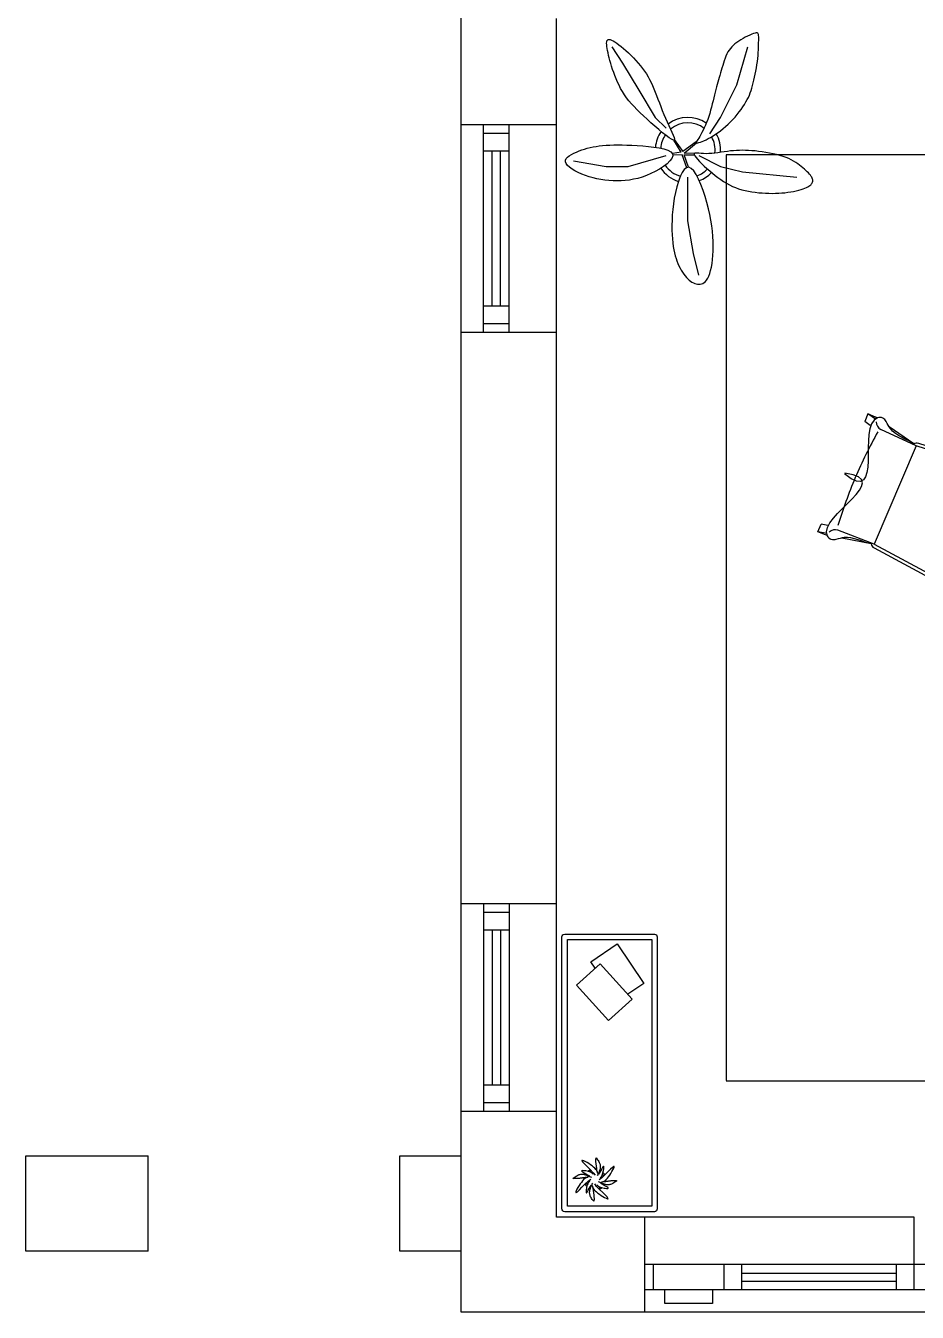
# Model space of a CAD drawing. Header units: millimetres. Extents: x -5841 to 140562, y 1006 to 102310.
# Drawn here: x 7864 to 11140, y 9029 to 13758 of the extents above; entities that cross this region are included whole.
import ezdxf

# ---------------------------------------------------------------- set-up
doc = ezdxf.new("R2010")
doc.units = ezdxf.units.MM
doc.header["$LTSCALE"] = 10
doc.linetypes.add('DASHED2', pattern=[0.375, 0.25, -0.125])
doc.layers.add('40 - Detail Outline', color=142, linetype='Continuous')
doc.layers.add('CONCEPT HOUSE', color=7, linetype='Continuous')
doc.styles.add('ATTR', font='romans.shx', dxfattribs={"width": 0.8, "height": 1.735066})

msp = doc.modelspace()

# ---------------------------------------------------------------- linework, layer by layer
at = {"layer": '40 - Detail Outline', "color": 140, "linetype": 'Continuous', "transparency": 33554585}
for p, q in [((10017.1, 13681.1), (10057.1, 13621.1)), ((10477.1, 13541.1), (10517.1, 13681.1)), ((10057.1, 13621.1), (10117.1, 13521.1)), ((10417.1, 13421.1), (10477.1, 13541.1)), ((10117.1, 13521.1), (10177.1, 13421.1)), ((10177.1, 13421.1), (10217.1, 13381.1)), ((10377.1, 13361.1), (10417.1, 13421.1)), ((10244.3, 13337.6), (10271.6, 13292.9)), ((10279.1, 13295.8), (10248.1, 13339.8)), ((10272.5, 13292.9), (10240.5, 13288.5)), ((10328, 13331), (10278.1, 13295.8)), ((10282.8, 13289.9), (10328.9, 13327.4)), ((10320.5, 13288.5), (10282.8, 13289.9)), ((9877.1, 13261.1), (9997.1, 13241.1)), ((9997.1, 13241.1), (10077.1, 13241.1)), ((10077.1, 13241.1), (10217.1, 13281.1)), ((10277.2, 13283.3), (10241.5, 13282.6)), ((10293.2, 13236.4), (10276.3, 13283.3)), ((10298.8, 13237.9), (10283.8, 13284.1)), ((10283.8, 13284.1), (10319.5, 13283.3)), ((10337.1, 13281.1), (10417.1, 13241.1)), ((10417.1, 13241.1), (10497.1, 13221.1)), ((10297.1, 13041.1), (10297.1, 13201.1)), ((10497.1, 13221.1), (10697.1, 13201.1)), ((10317.1, 12921.1), (10297.1, 13041.1)), ((10337.1, 12841.1), (10317.1, 12921.1))]:
    msp.add_line(p, q, dxfattribs=at)
for points in [[(10380.4, 13347.8), (10389.3, 13353.1), (10398.4, 13359), (10407.7, 13365.4), (10417.1, 13372.4), (10426.4, 13379.8), (10435.7, 13387.6), (10444.9, 13395.9), (10453.7, 13404.5), (10462.3, 13413.3), (10470.6, 13422.5), (10478.4, 13431.8), (10485.8, 13441.1), (10492.8, 13450.5), (10499.2, 13459.8), (10505.1, 13468.9), (10510.4, 13477.8), (10515.1, 13486.4), (10519.3, 13494.8), (10523, 13503.2), (10526.2, 13511.5), (10529.2, 13520.1), (10532, 13528.9), (10534.6, 13538.1), (10537.1, 13547.8), (10539.6, 13558.1), (10542, 13568.9), (10544.4, 13580.1), (10546.7, 13591.5), (10548.8, 13603.2), (10550.7, 13614.8), (10552.3, 13626.4), (10553.7, 13637.8), (10554.8, 13648.9), (10555.7, 13659.6), (10556.3, 13669.8), (10556.7, 13679.5), (10556.9, 13688.5), (10557, 13696.9), (10557.1, 13704.4), (10557.1, 13711.1), (10557.1, 13716.9), (10556.9, 13721.7), (10556.4, 13725.7), (10555.4, 13728.6), (10553.8, 13730.7), (10551.5, 13731.7), (10548.1, 13731.9), (10543.7, 13731.1), (10538.2, 13729.4), (10531.6, 13726.9), (10524.2, 13723.7), (10516.2, 13719.9), (10508, 13715.6), (10499.7, 13711), (10491.5, 13706.1), (10483.7, 13701.1), (10476.6, 13696.1), (10469.9, 13691), (10463.9, 13685.8), (10458.3, 13680.3), (10453.2, 13674.5), (10448.6, 13668.3), (10444.3, 13661.7), (10440.4, 13654.5), (10436.8, 13646.7), (10433.5, 13638.4), (10430.4, 13629.7), (10427.5, 13620.7), (10424.8, 13611.6), (10422.1, 13602.4), (10419.6, 13593.3), (10417.1, 13584.5), (10414.6, 13575.8), (10412.1, 13567.4), (10409.6, 13559.1), (10407.1, 13550.7), (10404.6, 13542.2), (10402.1, 13533.4), (10399.6, 13524.2), (10397.1, 13514.5), (10394.6, 13504.2), (10392, 13493.4), (10389.4, 13482.2), (10386.7, 13470.7), (10383.8, 13459.1), (10380.7, 13447.4), (10377.3, 13435.8), (10373.7, 13424.5), (10369.9, 13413.4), (10365.7, 13402.7), (10361.4, 13392.5), (10357.1, 13382.8), (10352.7, 13373.7), (10348.4, 13365.4), (10344.3, 13357.8), (10340.4, 13351.1), (10336.8, 13345.3), (10333.7, 13340.4), (10331.1, 13336.4), (10329.2, 13333.2), (10328, 13330.8), (10327.8, 13329.1), (10328.5, 13328.1), (10330.4, 13327.8), (10333.5, 13328.1), (10337.8, 13329), (10343, 13330.6), (10349.2, 13332.8), (10356.1, 13335.6), (10363.7, 13339), (10371.8, 13343.1)], [(10147.1, 13414.5), (10133.8, 13426.7), (10121.4, 13438.4), (10109.9, 13449.7), (10099.2, 13460.7), (10089.2, 13471.6), (10080, 13482.4), (10071.6, 13493.3), (10063.7, 13504.5), (10056.6, 13515.8), (10049.9, 13527.5), (10043.9, 13539.3), (10038.3, 13551.1), (10033.2, 13563), (10028.6, 13574.8), (10024.3, 13586.4), (10020.4, 13597.8), (10016.8, 13608.9), (10013.5, 13619.6), (10010.6, 13630), (10007.9, 13639.9), (10005.6, 13649.3), (10003.5, 13658.3), (10001.8, 13666.7), (10000.4, 13674.5), (9999.3, 13681.6), (9998.6, 13688.1), (9998.4, 13693.8), (9998.7, 13698.6), (9999.7, 13702.5), (10001.4, 13705.4), (10003.8, 13707.2), (10007.1, 13707.8), (10011.3, 13707.2), (10016.4, 13705.4), (10022.2, 13702.5), (10028.7, 13698.6), (10035.9, 13693.8), (10043.6, 13688.1), (10051.8, 13681.6), (10060.4, 13674.5), (10069.3, 13666.7), (10078.4, 13658.3), (10087.5, 13649.5), (10096.7, 13640.3), (10105.6, 13630.8), (10114.3, 13621), (10122.6, 13611.1), (10130.4, 13601.1), (10137.6, 13591.1), (10144.3, 13581), (10150.5, 13570.8), (10156.2, 13560.3), (10161.7, 13549.5), (10167, 13538.3), (10172.1, 13526.7), (10177.1, 13514.5), (10182.1, 13501.7), (10187.1, 13488.4), (10192.3, 13474.7), (10197.5, 13460.7), (10202.9, 13446.6), (10208.5, 13432.4), (10214.3, 13418.3), (10220.4, 13404.5), (10226.7, 13390.9), (10233, 13378.1), (10238.6, 13366.4), (10243.3, 13356.1), (10246.6, 13347.8), (10248.1, 13341.6), (10247.3, 13338.2), (10243.7, 13337.8), (10237.3, 13340.7), (10228.2, 13346.5), (10217, 13354.7), (10204.2, 13364.9), (10190.3, 13376.4), (10175.8, 13388.9), (10161.2, 13401.7)], [(10160.4, 13214.5), (10144.3, 13207.6), (10128.5, 13201.9), (10112.9, 13197.2), (10097.5, 13193.6), (10082.3, 13191), (10067.1, 13189.1), (10052.1, 13188.1), (10037.1, 13187.8), (10022.1, 13188.1), (10007.1, 13189), (9992.3, 13190.6), (9977.5, 13192.8), (9962.9, 13195.6), (9948.5, 13199), (9934.3, 13203.1), (9920.4, 13207.8), (9906.9, 13213.1), (9894, 13218.9), (9882, 13225.1), (9871.2, 13231.5), (9862.1, 13238.2), (9854.8, 13244.8), (9849.7, 13251.4), (9847.1, 13257.8), (9847.2, 13263.9), (9849.7, 13269.7), (9854.4, 13275.1), (9860.8, 13280.3), (9868.7, 13285.1), (9877.5, 13289.7), (9887.1, 13293.9), (9897.1, 13297.8), (9907.1, 13301.4), (9917.2, 13304.7), (9927.4, 13307.6), (9937.9, 13310.3), (9948.7, 13312.6), (9959.9, 13314.7), (9971.5, 13316.4), (9983.7, 13317.8), (9996.6, 13318.9), (10010.1, 13319.7), (10024.4, 13320.1), (10039.6, 13320.3), (10055.7, 13320.1), (10072.8, 13319.7), (10091, 13318.9), (10110.4, 13317.8), (10130.9, 13316.4), (10151.8, 13314.5), (10172.3, 13312.1), (10191.7, 13309), (10208.9, 13305.2), (10223.4, 13300.4), (10234.1, 13294.7), (10240.4, 13287.8), (10241.6, 13279.7), (10238.2, 13270.7), (10230.9, 13261.1), (10220.4, 13251.1), (10207.4, 13241.2), (10192.6, 13231.5), (10176.7, 13222.5)], [(10377.1, 13224.5), (10387.1, 13215.9), (10397.1, 13207.6), (10407.3, 13199.8), (10417.5, 13192.4), (10427.9, 13185.4), (10438.5, 13179), (10449.3, 13173.1), (10460.4, 13167.8), (10471.8, 13163.1), (10483.5, 13159), (10495.4, 13155.4), (10507.5, 13152.4), (10519.8, 13149.8), (10532.1, 13147.6), (10544.6, 13145.9), (10557.1, 13144.5), (10569.6, 13143.4), (10582, 13142.6), (10594.4, 13142.1), (10606.7, 13142), (10618.8, 13142.1), (10630.7, 13142.6), (10642.3, 13143.4), (10653.7, 13144.5), (10664.8, 13145.9), (10675.5, 13147.5), (10685.7, 13149.4), (10695.4, 13151.5), (10704.5, 13153.8), (10712.8, 13156.2), (10720.4, 13158.6), (10727.1, 13161.1), (10732.9, 13163.6), (10737.8, 13166.1), (10742, 13168.6), (10745.4, 13171.1), (10748.2, 13173.6), (10750.5, 13176.1), (10752.3, 13178.6), (10753.7, 13181.1), (10754.8, 13183.6), (10755.6, 13186.2), (10755.9, 13188.8), (10755.8, 13191.5), (10755.3, 13194.4), (10754.2, 13197.5), (10752.6, 13200.9), (10750.4, 13204.5), (10747.6, 13208.4), (10744.2, 13212.5), (10740.3, 13216.9), (10735.8, 13221.5), (10730.9, 13226.3), (10725.6, 13231.2), (10719.8, 13236.1), (10713.7, 13241.1), (10707.3, 13246.1), (10700.5, 13251.1), (10693.2, 13255.9), (10685.4, 13260.7), (10677, 13265.3), (10667.8, 13269.7), (10657.9, 13273.9), (10647.1, 13277.8), (10635.4, 13281.4), (10623, 13284.7), (10610, 13287.6), (10596.7, 13290.3), (10583.2, 13292.6), (10569.7, 13294.7), (10556.5, 13296.4), (10543.7, 13297.8), (10531.5, 13298.9), (10519.8, 13299.7), (10508.5, 13300.1), (10497.5, 13300.3), (10486.6, 13300.1), (10475.8, 13299.7), (10464.9, 13298.9), (10453.7, 13297.8), (10442.4, 13296.4), (10430.8, 13294.8), (10419.1, 13293.2), (10407.5, 13291.5), (10396, 13290.1), (10384.8, 13288.9), (10374, 13288.1), (10363.7, 13287.8), (10354.1, 13288.1), (10345.3, 13288.7), (10337.4, 13289.4), (10330.8, 13289.9), (10325.6, 13289.9), (10322, 13289.2), (10320.2, 13287.5), (10320.4, 13284.5), (10322.7, 13280), (10326.9, 13274.1), (10332.8, 13267.2), (10340, 13259.5), (10348.3, 13251.1), (10357.4, 13242.3), (10367.1, 13233.3)], [(10247.1, 13124.5), (10243.8, 13103.4), (10241.4, 13082.7), (10239.7, 13062.6), (10238.7, 13043.2), (10238.4, 13024.6), (10238.6, 13006.8), (10239.3, 12990.1), (10240.4, 12974.5), (10241.8, 12960.1), (10243.5, 12946.8), (10245.6, 12934.6), (10247.9, 12923.2), (10250.6, 12912.6), (10253.5, 12902.7), (10256.8, 12893.4), (10260.4, 12884.5), (10264.3, 12875.9), (10268.5, 12867.6), (10272.9, 12859.8), (10277.5, 12852.4), (10282.3, 12845.4), (10287.1, 12839), (10292.1, 12833.1), (10297.1, 12827.8), (10302.1, 12823.1), (10307.1, 12819), (10312.1, 12815.6), (10317.1, 12812.8), (10322.1, 12810.6), (10327.1, 12809), (10332.1, 12808.1), (10337.1, 12807.8), (10342.1, 12808.1), (10347, 12809.2), (10351.9, 12811.1), (10356.7, 12814), (10361.3, 12818), (10365.7, 12823.3), (10369.8, 12829.8), (10373.7, 12837.8), (10377.3, 12847.3), (10380.6, 12858.3), (10383.4, 12870.5), (10385.8, 12884), (10387.8, 12898.6), (10389.2, 12914.2), (10390.1, 12930.6), (10390.4, 12947.8), (10390.1, 12965.6), (10389.1, 12984), (10387.4, 13003.1), (10385, 13022.8), (10381.8, 13043.1), (10377.8, 13064), (10372.9, 13085.6), (10367.1, 13107.8), (10360.4, 13130.5), (10352.9, 13152.9), (10344.8, 13174.4), (10336.2, 13194), (10327.4, 13211), (10318.3, 13224.5), (10309.3, 13233.7), (10300.4, 13237.8), (10291.8, 13236.2), (10283.6, 13229.5), (10275.9, 13218.3), (10268.7, 13203.6), (10262.2, 13186.1), (10256.4, 13166.5), (10251.3, 13145.7)]]:
    msp.add_lwpolyline(points, close=True, dxfattribs=at)
for radius, start, end in [(120, 55.816, 127.097), (100, 53.0276, 129.4037), (120, 145.4621, 175.1348), (100, 146.1561, 175.8565), (100, 353.9554, 29.0217), (120, 356.0481, 29.6067), (100, 213.3061, 254.633), (120, 213.8022, 253.3846), (100, 289.7262, 316.28), (120, 290.5744, 316.3792)]:
    msp.add_arc((10297.1, 13301.1), radius, start, end, dxfattribs=at)
at = {"layer": 'CONCEPT HOUSE', "color": 140, "ltscale": 10}
for p, q in [((9813.8, 9379.3), (9813.8, 13784.3)), ((9463.8, 13394.8), (9813.8, 13394.8)), ((9545.8, 12631.8), (9545.8, 13394.8)), ((9639.8, 12631.8), (9639.8, 13394.8)), ((9545.8, 13362.8), (9639.8, 13362.8)), ((9545.8, 13297.8), (9639.8, 13297.8)), ((9577.8, 12728.8), (9577.8, 13297.8)), ((9607.8, 12728.8), (9607.8, 13297.8)), ((9545.8, 12728.8), (9639.8, 12728.8)), ((9463.8, 12631.8), (9813.8, 12631.8)), ((9545.8, 12663.8), (9639.8, 12663.8)), ((9463.8, 10531.8), (9813.8, 10531.8)), ((9545.8, 10531.8), (9545.8, 9768.8)), ((9545.8, 10499.8), (9639.8, 10499.8)), ((9639.8, 10531.8), (9639.8, 9768.8)), ((9545.8, 10434.8), (9639.8, 10434.8)), ((9577.8, 10434.8), (9577.8, 9865.8)), ((9607.8, 10434.8), (9607.8, 9865.8)), ((9545.8, 9865.8), (9639.8, 9865.8)), ((9545.8, 9800.8), (9639.8, 9800.8)), ((9463.8, 9768.8), (9813.8, 9768.8)), ((7863.8, 9254.3), (7863.8, 9604.3)), ((7863.8, 9604.3), (8313.8, 9604.3)), ((8313.8, 9254.3), (8313.8, 9604.3)), ((9238.8, 9254.3), (9238.8, 9604.3)), ((9238.8, 9604.3), (9463.8, 9604.3)), ((11128.8, 9379.3), (9813.8, 9379.3)), ((10138.8, 9029.3), (10138.8, 9379.3)), ((11128.8, 9111.3), (11128.8, 9379.3)), ((8313.8, 9254.3), (7863.8, 9254.3)), ((9463.8, 9254.3), (9238.8, 9254.3)), ((10170.8, 9111.3), (10170.8, 9205.3)), ((10429.8, 9111.3), (10429.8, 9205.3)), ((10494.8, 9111.3), (10494.8, 9205.3)), ((11063.8, 9111.3), (11063.8, 9205.3)), ((10494.8, 9173.3), (11063.8, 9173.3)), ((10494.8, 9143.3), (11063.8, 9143.3))]:
    msp.add_line(p, q, dxfattribs=at)
at = {"layer": 'CONCEPT HOUSE', "color": 140, "ltscale": 10, "transparency": 33554585}
for p, q in [((10967.4, 12289.1), (10946.8, 12303.7)), ((10986.8, 12311.6), (10958.7, 12331.6)), ((10992.6, 12315.5), (10986.5, 12319.8)), ((11135.3, 12213.7), (11005.5, 12273.8)), ((11126.9, 12221.3), (11036.2, 12284.2)), ((10811.1, 11921.4), (10786.3, 11926)), ((10808.4, 11891.8), (10774.5, 11898.2)), ((10809.6, 11885), (10802.3, 11886.3)), ((10982, 11852.8), (10848.6, 11904.6)), ((10970.6, 11853.6), (10862.4, 11875.2)), ((9907.5, 9587.7), (9907.6, 9585.7)), ((9910, 9587.7), (9907.5, 9587.7)), ((9907.6, 9585.7), (9910.8, 9581.3)), ((9914.4, 9586.1), (9910, 9587.7)), ((9910.8, 9581.3), (9917.3, 9574.4)), ((9920, 9583.2), (9914.4, 9586.1)), ((9917.3, 9574.4), (9926.8, 9565)), ((9926.4, 9579.7), (9920, 9583.2)), ((9932.9, 9575.7), (9926.4, 9579.7)), ((9926.8, 9565), (9938.2, 9553.9)), ((9939.2, 9571.5), (9932.9, 9575.7)), ((9938.2, 9553.9), (9949.3, 9542.4)), ((9945.1, 9567.2), (9939.2, 9571.5)), ((9950.4, 9563.1), (9945.1, 9567.2)), ((9955.1, 9558.9), (9950.4, 9563.1)), ((9959, 9554.6), (9955.1, 9558.9)), ((9958.9, 9589.1), (9959, 9591.3)), ((9958.9, 9586.8), (9958.9, 9589.1)), ((9958.9, 9584.4), (9958.9, 9586.8)), ((9959.1, 9582), (9958.9, 9584.4)), ((9959, 9591.3), (9959.1, 9593.5)), ((9962.1, 9550.1), (9959, 9554.6)), ((9959.1, 9593.5), (9959.4, 9595.5)), ((9959.3, 9579.4), (9959.1, 9582)), ((9959.5, 9576.8), (9959.3, 9579.4)), ((9959.4, 9595.5), (9959.7, 9597.4)), ((9959.8, 9574.2), (9959.5, 9576.8)), ((9959.7, 9597.4), (9962.7, 9593.7)), ((9960.2, 9571.4), (9959.8, 9574.2)), ((9960.6, 9568.6), (9960.2, 9571.4)), ((9961, 9565.8), (9960.6, 9568.6)), ((9961.4, 9562.9), (9961, 9565.8)), ((9961.8, 9559.9), (9961.4, 9562.9)), ((9962.2, 9556.9), (9961.8, 9559.9)), ((9962.6, 9553.8), (9962.2, 9556.9)), ((9962.9, 9550.6), (9962.6, 9553.8)), ((9962.7, 9593.7), (9965.3, 9590.1)), ((9965.3, 9590.1), (9967.7, 9586.7)), ((9967.7, 9586.7), (9969.7, 9583.5)), ((9969.7, 9583.5), (9971.3, 9580.4)), ((9971.3, 9580.4), (9972.7, 9577.5)), ((9973.1, 9552.5), (9972.3, 9550.3)), ((9972.7, 9577.5), (9973.7, 9574.8)), ((9973.7, 9554.4), (9973.1, 9552.5)), ((9973.7, 9574.8), (9974.3, 9572.2)), ((9974.3, 9556.5), (9973.7, 9554.4)), ((9974.3, 9572.2), (9974.7, 9569.8)), ((9974.6, 9558.6), (9974.3, 9556.5)), ((9974.9, 9560.7), (9974.6, 9558.6)), ((9974.7, 9569.8), (9975, 9567.5)), ((9975.1, 9562.9), (9974.9, 9560.7)), ((9975, 9567.5), (9975.1, 9565.1)), ((9975.1, 9565.1), (9975.1, 9562.9)), ((9980.2, 9556.6), (9976.9, 9550.7)), ((9982.9, 9561.2), (9980.2, 9556.6)), ((9985, 9564.4), (9982.9, 9561.2)), ((9986.5, 9566.1), (9985, 9564.4)), ((9987.5, 9566.3), (9986.5, 9566.1)), ((9986.9, 9550.9), (9987.6, 9555.4)), ((9988, 9565.1), (9987.5, 9566.3)), ((9987.6, 9555.4), (9988.1, 9559.5)), ((9988.2, 9562.8), (9988, 9565.1)), ((9988.1, 9559.5), (9988.2, 9562.8)), ((10012.6, 9555.4), (10003.2, 9546)), ((10012.6, 9555.4), (10003.2, 9546)), ((10019.5, 9561.9), (10012.6, 9555.4)), ((10019.5, 9561.9), (10012.6, 9555.4)), ((10017.9, 9546.4), (10021.5, 9552.7)), ((10017.9, 9546.4), (10021.5, 9552.7)), ((10023.9, 9565.1), (10019.5, 9561.9)), ((10023.9, 9565.1), (10019.5, 9561.9)), ((10021.5, 9552.7), (10024.3, 9558.4)), ((10021.5, 9552.7), (10024.3, 9558.4)), ((10026, 9565.2), (10023.9, 9565.1)), ((10026, 9565.2), (10023.9, 9565.1)), ((10024.3, 9558.4), (10025.9, 9562.8)), ((10024.3, 9558.4), (10025.9, 9562.8)), ((10025.9, 9562.8), (10026, 9565.2)), ((10025.9, 9562.8), (10026, 9565.2)), ((9874.8, 9521.3), (9882.6, 9527.1)), ((9881.4, 9520.7), (9874.8, 9521.3)), ((9883.7, 9520.7), (9881.4, 9520.7)), ((9882.6, 9527.1), (9886.1, 9529.4)), ((9886, 9520.6), (9883.7, 9520.7)), ((9888.3, 9520.7), (9886, 9520.6)), ((9886.1, 9529.4), (9889.3, 9531.4)), ((9890.8, 9520.8), (9888.3, 9520.7)), ((9889.3, 9531.4), (9892.4, 9533.1)), ((9893.3, 9521), (9890.8, 9520.8)), ((9892.4, 9533.1), (9895.2, 9534.4)), ((9895.9, 9521.3), (9893.3, 9521)), ((9895.2, 9534.4), (9898, 9535.4)), ((9898.6, 9521.6), (9895.9, 9521.3)), ((9898, 9535.4), (9900.5, 9536.1)), ((9901.3, 9521.9), (9898.6, 9521.6)), ((9900.5, 9536.1), (9903, 9536.5)), ((9904.1, 9522.3), (9901.3, 9521.9)), ((9905.5, 9506.9), (9901.3, 9501)), ((9905.5, 9506.9), (9901.3, 9501)), ((9903, 9536.5), (9905.3, 9536.7)), ((9907, 9522.7), (9904.1, 9522.3)), ((9905.3, 9536.7), (9907.6, 9536.8)), ((9909.7, 9512.2), (9905.5, 9506.9)), ((9909.7, 9512.2), (9905.5, 9506.9)), ((9907.6, 9549.8), (9906.5, 9549.3)), ((9906.5, 9549.3), (9906.7, 9548.2)), ((9906.7, 9548.2), (9908.3, 9546.7)), ((9909.9, 9523.2), (9907, 9522.7)), ((9910, 9550), (9907.6, 9549.8)), ((9907.6, 9536.8), (9909.9, 9536.8)), ((9908.3, 9546.7), (9911.5, 9544.6)), ((9913.9, 9516.8), (9909.7, 9512.2)), ((9913.9, 9516.8), (9909.7, 9512.2)), ((9909.9, 9536.8), (9912.1, 9536.7)), ((9912.9, 9523.6), (9909.9, 9523.2)), ((9913.3, 9549.8), (9910, 9550)), ((9911.5, 9544.6), (9916.2, 9542)), ((9912.1, 9536.7), (9914.2, 9536.4)), ((9915.9, 9524), (9912.9, 9523.6)), ((9917.3, 9549.4), (9913.3, 9549.8)), ((9918.1, 9520.8), (9913.9, 9516.8)), ((9918.1, 9520.8), (9913.9, 9516.8)), ((9914.2, 9536.4), (9916.3, 9536)), ((9919, 9524.4), (9915.9, 9524)), ((9916.2, 9542), (9922, 9538.7)), ((9916.3, 9536), (9918.3, 9535.5)), ((9921.8, 9548.7), (9917.3, 9549.4)), ((9922.6, 9523.9), (9918.1, 9520.8)), ((9922.6, 9523.9), (9918.1, 9520.8)), ((9918.3, 9535.5), (9920.3, 9534.8)), ((9918.9, 9500), (9930.4, 9511.1)), ((9918.9, 9500), (9930.4, 9511.1)), ((9922.2, 9524.7), (9919, 9524.4)), ((9920.3, 9534.8), (9922.4, 9534.1)), ((9926.5, 9547.8), (9921.8, 9548.7)), ((9922, 9538.7), (9928.7, 9534.9)), ((9925.4, 9525), (9922.2, 9524.7)), ((9922.4, 9534.1), (9924.7, 9533.2)), ((9927.5, 9526.2), (9922.6, 9523.9)), ((9927.5, 9526.2), (9922.6, 9523.9)), ((9924.7, 9533.2), (9927.2, 9532.2)), ((9928.8, 9525.2), (9925.4, 9525)), ((9931.2, 9546.7), (9926.5, 9547.8)), ((9927.2, 9532.2), (9929.9, 9531.1)), ((9933, 9527.6), (9927.5, 9526.2)), ((9933, 9527.6), (9927.5, 9526.2)), ((9928.7, 9534.9), (9935.6, 9530.7)), ((9929.9, 9531.1), (9932.7, 9529.9)), ((9930.4, 9511.1), (9940, 9518.2)), ((9930.4, 9511.1), (9940, 9518.2)), ((9932.4, 9507.1), (9930.5, 9504.5)), ((9935.5, 9545.4), (9931.2, 9546.7)), ((9934.5, 9509.1), (9932.4, 9507.1)), ((9932.7, 9529.9), (9935.8, 9528.6)), ((9936.9, 9510.8), (9934.5, 9509.1)), ((9939.4, 9543.9), (9935.5, 9545.4)), ((9935.8, 9528.6), (9939, 9527.2)), ((9939, 9527.2), (9942.4, 9525.7)), ((9942.7, 9542.2), (9939.4, 9543.9)), ((9945.3, 9540.4), (9942.7, 9542.2)), ((9947.4, 9538.3), (9945.3, 9540.4)), ((9949, 9535.9), (9947.4, 9538.3)), ((9949.3, 9542.4), (9956.4, 9532.7)), ((9964.5, 9545.3), (9962.1, 9550.1)), ((9963.2, 9547.3), (9962.9, 9550.6)), ((9963.5, 9544), (9963.2, 9547.3)), ((9965.4, 9533.8), (9963.9, 9530.4)), ((9965.8, 9539.8), (9964.5, 9545.3)), ((9966.9, 9537), (9965.4, 9533.8)), ((9968.2, 9540), (9966.9, 9537)), ((9969.4, 9542.9), (9968.2, 9540)), ((9972, 9507.3), (9968.6, 9508.8)), ((9973.1, 9544), (9968.9, 9537.1)), ((9970.5, 9545.6), (9969.4, 9542.9)), ((9971.4, 9548), (9970.5, 9545.6)), ((9980.6, 9523.5), (9971, 9516.3)), ((9980.6, 9523.5), (9971, 9516.3)), ((9972.3, 9550.3), (9971.4, 9548)), ((9975.2, 9505.9), (9972, 9507.3)), ((9976.9, 9550.7), (9973.1, 9544)), ((9974.1, 9523.8), (9976.5, 9525.4)), ((9978.3, 9504.6), (9975.2, 9505.9)), ((9976.5, 9525.4), (9978.6, 9527.4)), ((9978, 9507), (9983.5, 9508.3)), ((9978, 9507), (9983.5, 9508.3)), ((9978.6, 9527.4), (9980.5, 9530.1)), ((9980.5, 9530.1), (9982.1, 9533.4)), ((9992.1, 9534.6), (9980.6, 9523.5)), ((9992.1, 9534.6), (9980.6, 9523.5)), ((9982.1, 9533.4), (9983.6, 9537.2)), ((9982.2, 9509.3), (9985.5, 9509.5)), ((9983.5, 9508.3), (9988.4, 9510.6)), ((9983.5, 9508.3), (9988.4, 9510.6)), ((9983.6, 9537.2), (9984.9, 9541.6)), ((9984.9, 9541.6), (9986, 9546.2)), ((9985.5, 9509.5), (9988.8, 9509.8)), ((9986, 9546.2), (9986.9, 9550.9)), ((9988.4, 9510.6), (9992.8, 9513.8)), ((9988.4, 9510.6), (9992.8, 9513.8)), ((9988.8, 9509.8), (9992, 9510.2)), ((9992, 9510.2), (9995.1, 9510.6)), ((10003.2, 9546), (9992.1, 9534.6)), ((10003.2, 9546), (9992.1, 9534.6)), ((9992.8, 9513.8), (9997.1, 9517.7)), ((9992.8, 9513.8), (9997.1, 9517.7)), ((9995.1, 9510.6), (9998.1, 9511)), ((9997.1, 9517.7), (10001.3, 9522.3)), ((9997.1, 9517.7), (10001.3, 9522.3)), ((9998.1, 9511), (10001.1, 9511.4)), ((10001.1, 9511.4), (10004, 9511.8)), ((10001.3, 9522.3), (10005.5, 9527.6)), ((10001.3, 9522.3), (10005.5, 9527.6)), ((10004, 9511.8), (10006.9, 9512.2)), ((10005.5, 9527.6), (10009.7, 9533.5)), ((10005.5, 9527.6), (10009.7, 9533.5)), ((10006.9, 9512.2), (10009.7, 9512.6)), ((10009.7, 9533.5), (10013.9, 9539.9)), ((10009.7, 9533.5), (10013.9, 9539.9)), ((10009.7, 9512.6), (10012.4, 9512.9)), ((10012.4, 9512.9), (10015, 9513.2)), ((10013.9, 9539.9), (10017.9, 9546.4)), ((10013.9, 9539.9), (10017.9, 9546.4)), ((10015, 9513.2), (10017.6, 9513.5)), ((10017.6, 9513.5), (10020.2, 9513.7)), ((10020.2, 9513.7), (10022.6, 9513.8)), ((10024.9, 9505.1), (10021.7, 9503.1)), ((10022.6, 9513.8), (10025, 9513.9)), ((10028.3, 9507.4), (10024.9, 9505.1)), ((10025, 9513.9), (10027.3, 9513.9)), ((10027.3, 9513.9), (10029.6, 9513.8)), ((10031.9, 9510.1), (10028.3, 9507.4)), ((10029.6, 9513.8), (10031.7, 9513.6)), ((10031.7, 9513.6), (10033.7, 9513.4)), ((10035.6, 9513), (10031.9, 9510.1)), ((10033.7, 9513.4), (10035.6, 9513)), ((9885.1, 9471.7), (9885, 9469.3)), ((9885.1, 9471.7), (9885, 9469.3)), ((9885, 9469.3), (9887, 9469.4)), ((9885, 9469.3), (9887, 9469.4)), ((9886.7, 9476.1), (9885.1, 9471.7)), ((9886.7, 9476.1), (9885.1, 9471.7)), ((9889.5, 9481.8), (9886.7, 9476.1)), ((9889.5, 9481.8), (9886.7, 9476.1)), ((9887, 9469.4), (9891.4, 9472.6)), ((9887, 9469.4), (9891.4, 9472.6)), ((9893.1, 9488.1), (9889.5, 9481.8)), ((9893.1, 9488.1), (9889.5, 9481.8)), ((9891.4, 9472.6), (9898.4, 9479.1)), ((9891.4, 9472.6), (9898.4, 9479.1)), ((9897.1, 9494.7), (9893.1, 9488.1)), ((9897.1, 9494.7), (9893.1, 9488.1)), ((9901.3, 9501), (9897.1, 9494.7)), ((9901.3, 9501), (9897.1, 9494.7)), ((9898.4, 9479.1), (9907.8, 9488.6)), ((9898.4, 9479.1), (9907.8, 9488.6)), ((9907.8, 9488.6), (9918.9, 9500)), ((9907.8, 9488.6), (9918.9, 9500)), ((9922.9, 9475.1), (9922.8, 9471.7)), ((9922.8, 9471.7), (9922.9, 9469.4)), ((9923.4, 9479.1), (9922.9, 9475.1)), ((9922.9, 9469.4), (9923.5, 9468.2)), ((9924.1, 9483.6), (9923.4, 9479.1)), ((9923.5, 9468.2), (9924.5, 9468.4)), ((9925, 9488.3), (9924.1, 9483.6)), ((9924.5, 9468.4), (9926, 9470.1)), ((9926.1, 9492.9), (9925, 9488.3)), ((9926, 9470.1), (9928.1, 9473.3)), ((9927.4, 9497.3), (9926.1, 9492.9)), ((9928.9, 9501.2), (9927.4, 9497.3)), ((9928.1, 9473.3), (9930.8, 9478)), ((9930.5, 9504.5), (9928.9, 9501.2)), ((9930.8, 9478), (9934.1, 9483.8)), ((9934.1, 9483.8), (9937.9, 9490.5)), ((9935.9, 9471.6), (9936.1, 9473.8)), ((9935.9, 9469.4), (9935.9, 9471.6)), ((9936, 9467.1), (9935.9, 9469.4)), ((9936.3, 9464.7), (9936, 9467.1)), ((9936.1, 9473.8), (9936.3, 9476)), ((9936.3, 9476), (9936.7, 9478.1)), ((9936.7, 9462.3), (9936.3, 9464.7)), ((9936.7, 9478.1), (9937.3, 9480.1)), ((9937.3, 9459.8), (9936.7, 9462.3)), ((9937.3, 9480.1), (9937.9, 9482.1)), ((9938.3, 9457), (9937.3, 9459.8)), ((9937.9, 9490.5), (9942.1, 9497.4)), ((9937.9, 9482.1), (9938.7, 9484.2)), ((9938.7, 9484.2), (9939.5, 9486.5)), ((9939.5, 9486.5), (9940.5, 9489)), ((9940.5, 9489), (9941.6, 9491.6)), ((9941.6, 9491.6), (9942.8, 9494.5)), ((9942.8, 9494.5), (9944.1, 9497.5)), ((9944.1, 9497.5), (9945.5, 9500.7)), ((9945.2, 9494.8), (9946.5, 9489.3)), ((9945.2, 9494.8), (9946.5, 9489.3)), ((9945.5, 9500.7), (9947.1, 9504.1)), ((9946.5, 9489.3), (9948.8, 9484.4)), ((9946.5, 9489.3), (9948.8, 9484.4)), ((9947.5, 9490.5), (9947.7, 9487.2)), ((9947.7, 9487.2), (9948, 9484)), ((9948, 9484), (9948.4, 9480.8)), ((9948.4, 9480.8), (9948.8, 9477.7)), ((9948.8, 9484.4), (9952, 9479.9)), ((9948.8, 9484.4), (9952, 9479.9)), ((9948.8, 9477.7), (9949.2, 9474.6)), ((9949.2, 9474.6), (9949.6, 9471.7)), ((9949.6, 9471.7), (9950, 9468.7)), ((9950, 9468.7), (9950.4, 9465.9)), ((9950.4, 9465.9), (9950.8, 9463.1)), ((9950.8, 9463.1), (9951.2, 9460.4)), ((9951.2, 9460.4), (9951.5, 9457.7)), ((9951.5, 9457.7), (9951.7, 9455.1)), ((9952, 9479.9), (9955.9, 9475.7)), ((9952, 9479.9), (9955.9, 9475.7)), ((9961.7, 9492.1), (9954.6, 9501.8)), ((9961.7, 9492.1), (9954.6, 9501.8)), ((9955.9, 9475.7), (9960.6, 9471.5)), ((9955.9, 9475.7), (9960.6, 9471.5)), ((9960.6, 9471.5), (9965.9, 9467.3)), ((9960.6, 9471.5), (9965.9, 9467.3)), ((9972.8, 9480.6), (9961.7, 9492.1)), ((9972.8, 9480.6), (9961.7, 9492.1)), ((9962, 9498.7), (9963.6, 9496.2)), ((9963.6, 9496.2), (9965.7, 9494.1)), ((9965.7, 9494.1), (9968.3, 9492.3)), ((9965.9, 9467.3), (9971.8, 9463.1)), ((9965.9, 9467.3), (9971.8, 9463.1)), ((9968.3, 9492.3), (9971.6, 9490.6)), ((9971.6, 9490.6), (9975.5, 9489.2)), ((9971.8, 9463.1), (9978.1, 9458.9)), ((9971.8, 9463.1), (9978.1, 9458.9)), ((9984.2, 9469.5), (9972.8, 9480.6)), ((9984.2, 9469.5), (9972.8, 9480.6)), ((9982.2, 9499.6), (9975.3, 9503.8)), ((9975.5, 9489.2), (9979.8, 9487.9)), ((9978.1, 9458.9), (9984.6, 9454.9)), ((9978.1, 9458.9), (9984.6, 9454.9)), ((9981.1, 9503.4), (9978.3, 9504.6)), ((9979.8, 9487.9), (9984.5, 9486.8)), ((9983.8, 9502.3), (9981.1, 9503.4)), ((9988.9, 9495.8), (9982.2, 9499.6)), ((9986.3, 9501.3), (9983.8, 9502.3)), ((9993.7, 9460.2), (9984.2, 9469.5)), ((9993.7, 9460.2), (9984.2, 9469.5)), ((9984.5, 9486.8), (9989.1, 9485.8)), ((9988.6, 9500.4), (9986.3, 9501.3)), ((9990.7, 9499.7), (9988.6, 9500.4)), ((9994.8, 9492.6), (9988.9, 9495.8)), ((9989.1, 9485.8), (9993.6, 9485.1)), ((9992.7, 9499), (9990.7, 9499.7)), ((9994.7, 9498.5), (9992.7, 9499)), ((9993.6, 9485.1), (9997.7, 9484.7)), ((10000.2, 9453.2), (9993.7, 9460.2)), ((10000.2, 9453.2), (9993.7, 9460.2)), ((9996.8, 9498.1), (9994.7, 9498.5)), ((9999.4, 9489.9), (9994.8, 9492.6)), ((9998.9, 9497.8), (9996.8, 9498.1)), ((9997.7, 9484.7), (10001, 9484.5)), ((10001.1, 9497.7), (9998.9, 9497.8)), ((10002.6, 9487.8), (9999.4, 9489.9)), ((10001, 9484.5), (10003.4, 9484.7)), ((10003.4, 9497.7), (10001.1, 9497.7)), ((10004.3, 9486.3), (10002.6, 9487.8)), ((10005.7, 9497.8), (10003.4, 9497.7)), ((10003.4, 9484.7), (10004.5, 9485.3)), ((10004.5, 9485.3), (10004.3, 9486.3)), ((10008, 9498), (10005.7, 9497.8)), ((10010.4, 9498.4), (10008, 9498)), ((10013, 9499.1), (10010.4, 9498.4)), ((10015.7, 9500.1), (10013, 9499.1)), ((10018.6, 9501.4), (10015.7, 9500.1)), ((10021.7, 9503.1), (10018.6, 9501.4)), ((9939.7, 9454.1), (9938.3, 9457)), ((9941.3, 9451.1), (9939.7, 9454.1)), ((9943.3, 9447.8), (9941.3, 9451.1)), ((9945.6, 9444.4), (9943.3, 9447.8)), ((9948.3, 9440.9), (9945.6, 9444.4)), ((9951.3, 9437.1), (9948.3, 9440.9)), ((9951.6, 9439), (9951.3, 9437.1)), ((9951.9, 9441.1), (9951.6, 9439)), ((9951.7, 9455.1), (9951.9, 9452.6)), ((9951.9, 9452.6), (9952, 9450.1)), ((9952, 9443.2), (9951.9, 9441.1)), ((9952, 9450.1), (9952.1, 9447.7)), ((9952.1, 9445.4), (9952, 9443.2)), ((9952.1, 9447.7), (9952.1, 9445.4)), ((9984.6, 9454.9), (9991, 9451.3)), ((9984.6, 9454.9), (9991, 9451.3)), ((9991, 9451.3), (9996.6, 9448.5)), ((9991, 9451.3), (9996.6, 9448.5)), ((9996.6, 9448.5), (10001, 9446.8)), ((9996.6, 9448.5), (10001, 9446.8)), ((10003.4, 9448.8), (10000.2, 9453.2)), ((10003.4, 9448.8), (10000.2, 9453.2)), ((10001, 9446.8), (10003.5, 9446.8)), ((10001, 9446.8), (10003.5, 9446.8)), ((10003.5, 9446.8), (10003.4, 9448.8)), ((10003.5, 9446.8), (10003.4, 9448.8))]:
    msp.add_line(p, q, dxfattribs=at)
at = {"layer": 'CONCEPT HOUSE', "color": 140, "ltscale": 10}
for points in [[(14813.8, 9029.3), (9463.8, 9029.3), (9463.8, 14134.3), (14813.8, 14134.3)], [(14138.8, 9205.3), (10138.8, 9205.3)], [(14138.8, 9111.3), (10138.8, 9111.3)], [(10387.8, 9111.3), (10387.8, 9061.3), (10212.8, 9061.3), (10212.8, 9111.3)]]:
    msp.add_lwpolyline(points, dxfattribs=at)
at = {"layer": 'CONCEPT HOUSE', "color": 140, "linetype": 'DASHED2', "ltscale": 0.5}
msp.add_lwpolyline([(10437.3, 9880.3), (13840.3, 9880.3), (13840.3, 13283.3), (10437.3, 13283.3)], close=True, dxfattribs=at)
at = {"layer": 'CONCEPT HOUSE', "color": 140, "ltscale": 10, "transparency": 33554585}
for points in [[(10986.5, 12319.8), (10958.7, 12331.6), (10946.8, 12303.7)], [(10802.3, 11886.3), (10774.5, 11898.2), (10786.3, 11926)], [(9956.7, 10293.9), (9940.6, 10317.7), (10037.2, 10383), (10135.1, 10238.2), (10076.1, 10198.3)]]:
    msp.add_lwpolyline(points, dxfattribs=at)
for points in [[(11354.2, 11675), (11521.7, 12069.2, 0.414214), (11512.1, 12093), (11135.3, 12213.7), (10982, 11852.8), (11330.4, 11665.4, 0.414214)], [(9834.2, 9409.1), (9834.2, 10409.1, -0.414214), (9844.2, 10419.1), (10174, 10419.1, -0.414214), (10184, 10409.1), (10184, 9409.1, -0.414214), (10174, 9399.1), (9844.2, 9399.1, -0.414214)]]:
    msp.add_lwpolyline(points, format="xyb", close=True, dxfattribs=at)
for points in [[(11126.9, 12221.3, -0.303431), (11144.4, 12223.5), (11516.3, 12104.4, -0.065873), (11523.2, 12100.5)], [(10970.6, 11853.6, 0.303431), (10981.2, 11839.5), (11325.1, 11654.5, 0.065873), (11332.7, 11652.2)]]:
    msp.add_lwpolyline(points, format="xyb", dxfattribs=at)
for points in [[(9854.2, 9419.1), (9854.2, 10399.1), (10164, 10399.1), (10164, 9419.1)], [(9888.2, 10231.8), (9974.6, 10310.1), (10092.1, 10180.6), (10005.6, 10102.3)]]:
    msp.add_lwpolyline(points, close=True, dxfattribs=at)
for centre, radius, start, end in [((11023.6, 12303.7), 35, 182.4456, 238.8486), ((12471.6, 11435.2), 1694, 150.6561, 157.0025), ((12471, 11433.9), 1694, 156.9551, 163.3015), ((10839.6, 11870.7), 35, 75.109, 131.512), ((9955.5, 9517.3), 39.6, 114.8234, 131.1264), ((9955.5, 9517.3), 39.6, 80.1209, 87.8673), ((9955.5, 9517.3), 39.6, 57.3324, 63.5048), ((9955.5, 9517.3), 39.6, 170.1209, 177.8673), ((9955.5, 9517.3), 39.6, 147.3328, 153.5048), ((9955.5, 9517.3), 34.6, 167.6488, 170.3412), ((9955.5, 9517.3), 34.6, 146.8889, 152.5952), ((9955.5, 9517.3), 34.6, 111.914, 125.5231), ((9955.5, 9517.3), 34.6, 77.6488, 80.3412), ((9955.5, 9517.3), 34.6, 56.8884, 62.5952), ((9955.5, 9517.3), 34.6, 21.9136, 35.5226), ((9955.5, 9517.3), 39.6, 24.823, 41.1258), ((9955.5, 9517.3), 34.6, 347.6483, 350.3406), ((9955.5, 9517.3), 39.6, 350.1205, 357.8668), ((9955.5, 9517.3), 39.6, 204.8234, 221.1258), ((9955.5, 9517.3), 34.6, 201.914, 215.5226), ((9955.5, 9517.3), 39.6, 237.3324, 243.5048), ((9955.5, 9517.3), 34.6, 236.8884, 242.5952), ((9955.5, 9517.3), 34.6, 257.6488, 260.3412), ((9955.5, 9517.3), 39.6, 260.1209, 267.8673), ((9955.5, 9517.3), 34.6, 291.914, 305.5226), ((9955.5, 9517.3), 39.6, 294.8234, 311.1259), ((9955.5, 9517.3), 34.6, 326.8884, 332.5947), ((9955.5, 9517.3), 39.6, 327.3324, 333.5044)]:
    msp.add_arc(centre, radius, start, end, dxfattribs=at)
for points in [[(11126.9, 12221.3), (11102.5, 12237.1), (11048.2, 12255.5), (11028.6, 12299.1), (11014.6, 12319.5), (10907, 12313.6), (11019.7, 11991), (10872.9, 12110.7)], [(10970.6, 11853.6), (10942.3, 11860.2), (10891.4, 11886.5), (10846.4, 11870.4), (10822, 11866.3), (10751.6, 11947.9), (11062, 12090.6), (10874, 12113.3)]]:
    msp.add_open_spline(points, degree=3, knots=[0, 0, 0, 0, 0.24921, 0.325426, 0.367294, 0.416178, 1, 1, 1, 1], dxfattribs=at)

# ---------------------------------------------------------------- texts
at = {"layer": '40 - Detail Outline', "color": 140, "transparency": 33554585, "style": 'ATTR', "width": 0.8, "flags": 9}
msp.add_attdef('ESTCODE', (10297.1, 13301.1), '', height=0.185, rotation=90, dxfattribs=at)

doc.saveas('drawing.dxf')
